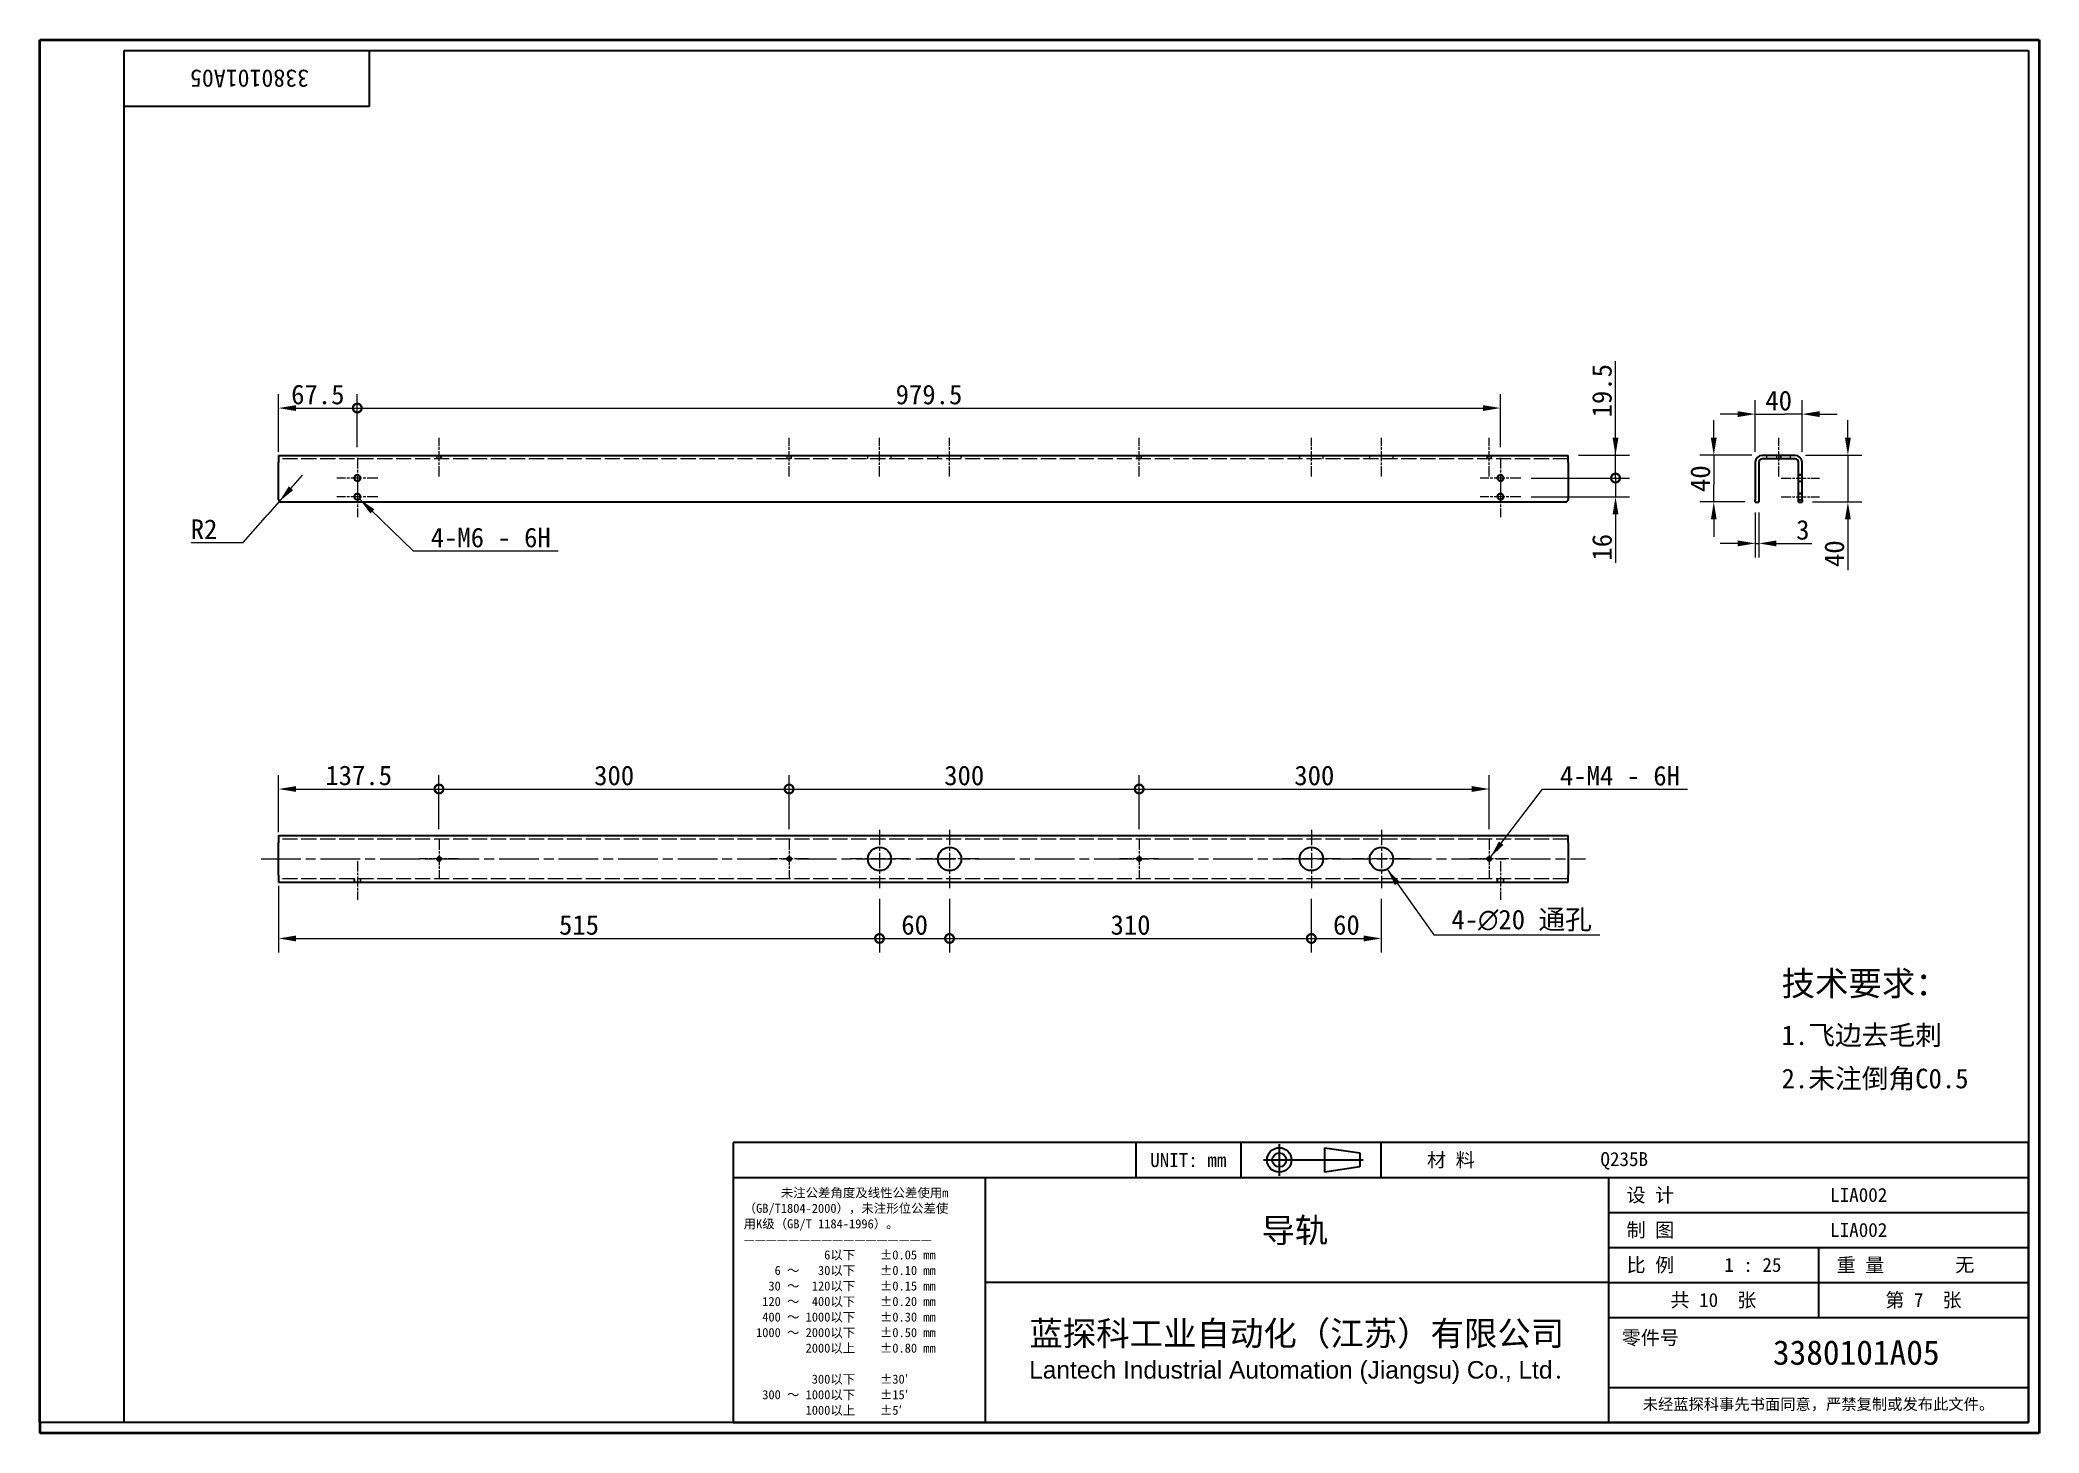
# Model space of a CAD drawing. Header units: millimetres. Extents: x 36 to 1749, y 33 to 1227.
import ezdxf
from ezdxf.enums import TextEntityAlignment as Align

# ---------------------------------------------------------------- set-up
doc = ezdxf.new("R2010")
doc.units = ezdxf.units.MM
doc.header["$LTSCALE"] = 6
doc.linetypes.add('CHAIN', pattern=[0.3543, 0.2362, -0.0295, 0.0591, -0.0295])
doc.linetypes.add('DASHED', pattern=[0.2067, 0.1654, -0.0413])
for name, color, linetype, lineweight in [('1', 7, 'Continuous', 18), ('可见 (ISO)', 7, 'Continuous', 25), ('可见窄的 (ISO)', 7, 'Continuous', 18), ('图框 (ISO)', 7, 'Continuous', 35), ('标题 (ISO)', 7, 'Continuous', 25)]:
    doc.layers.add(name, color=color, linetype=linetype, lineweight=lineweight)
for name, color, linetype, lineweight, true_color in [('中心标记 (ISO)', 1, 'CHAIN', 18, 0xff0000), ('中心线 (ISO)', 1, 'CHAIN', 18, 0xff0000), ('尺寸 (ISO)', 7, 'Continuous', 18, 0x008000), ('符号 (ISO)', 7, 'Continuous', 18, 0x008000), ('隐藏 (ISO)', 5, 'DASHED', 18, 0x0000ff)]:
    doc.layers.add(name, color=color, linetype=linetype, lineweight=lineweight, true_color=true_color)
doc.styles.add('文本样式164', font='SimSun.ttf')
doc.styles.add('文本样式165', font='SimSun.ttf')
doc.styles.add('文本样式74', font='SimSun.ttf')
doc.styles.add('最新国标', font='simfang.ttf')
doc.styles.add('注释文本 (ISO)', font='simfang.ttf')
doc.dimstyles.new('默认 (GB)', dxfattribs={"dimscale": 6, "dimtxt": 2.8, "dimasz": 2.5, "dimexe": 2, "dimexo": 1.5, "dimgap": 0.5, "dimtad": 1, "dimtoh": 1, "dimdsep": 46, "dimtxsty": '最新国标', "dimcen": 0.09, "dimdle": 10, "dimclrd": 256, "dimclre": 256, "dimclrt": 256, "dimaunit": 1, "dimadec": 3, "dimazin": 2, "dimtfac": 0.535714, "dimtdec": 3, "dimtmove": 0, "dimatfit": 3, "dimfxl": 0, "dimtolj": 1, "dimlwd": -1, "dimlwe": -1, "dimarcsym": 0})
doc.dimstyles.new('默认 (GB)$7', dxfattribs={"dimscale": 6, "dimtxt": 2.8, "dimasz": 2.5, "dimexe": 2, "dimexo": 1.5, "dimgap": 0.5, "dimtad": 1, "dimtoh": 1, "dimdsep": 46, "dimtxsty": '最新国标', "dimcen": 0.09, "dimdle": 10, "dimclrd": 256, "dimclre": 256, "dimclrt": 256, "dimaunit": 1, "dimadec": 3, "dimazin": 2, "dimtfac": 0.535714, "dimtdec": 3, "dimtmove": 0, "dimatfit": 3, "dimfxl": 0, "dimtolj": 1, "dimlwd": -1, "dimlwe": -1, "dimarcsym": 0})

# ---------------------------------------------------------------- blocks, each defined once
blk = doc.blocks.new('图框 最新国标')
at = {"layer": '图框 (ISO)'}
for p, q in [((6, 7), (6, 204.5)), ((6, 204.5), (291.5, 204.5)), ((291.5, 204.5), (291.5, 5.5)), ((6, 7), (6, 5.5)), ((6, 7), (6, 5.5)), ((291.5, 5.5), (6, 5.5))]:
    blk.add_line(p, q, dxfattribs=at)
at = {"layer": '图框 (ISO)', "color": 7, "linetype": 'Continuous', "lineweight": 25}
for p, q in [((18, 203), (290, 203)), ((18, 7), (18, 203)), ((18, 203), (290, 203)), ((53, 203), (53, 195)), ((290, 203), (290, 7)), ((290, 203), (290, 7)), ((53, 195), (18, 195)), ((290, 7), (6, 7)), ((290, 7), (18, 7))]:
    blk.add_line(p, q, dxfattribs=at)
at = {"layer": '图框 (ISO)', "style": '文本样式74'}
blk.add_attdef('零件代号_001', (44.43, 200.25), '', height=2.5, rotation=180, dxfattribs=at)
blk = doc.blocks.new('标题栏 最新国标')
at = {"layer": '标题 (ISO)'}
for p, q in [((381.98, -183.84), (196.98, -183.84)), ((196.98, -183.84), (196.98, -223.84)), ((254.48, -183.84), (254.48, -188.84)), ((269.48, -183.84), (269.48, -188.84)), ((281.48, -188.09), (281.48, -184.59)), ((281.48, -184.59), (286.48, -185.34)), ((286.48, -185.34), (286.48, -187.34)), ((289.48, -183.84), (289.48, -188.84)), ((381.98, -223.84), (381.98, -183.84)), ((383.48, -183.84), (383.48, -225.34)), ((286.48, -187.34), (281.48, -188.09)), ((196.98, -188.84), (381.98, -188.84)), ((232.98, -188.84), (232.98, -223.84)), ((321.98, -188.84), (321.98, -223.84)), ((321.98, -193.84), (381.98, -193.84)), ((321.98, -198.84), (381.98, -198.84)), ((351.98, -198.84), (351.98, -208.84)), ((321.98, -203.84), (232.98, -203.84)), ((321.98, -203.84), (381.98, -203.84)), ((321.98, -208.84), (381.98, -208.84)), ((321.98, -218.84), (381.98, -218.84)), ((196.98, -223.84), (381.98, -223.84)), ((383.48, -225.34), (196.98, -225.34))]:
    blk.add_line(p, q, dxfattribs=at)
at = {"layer": '标题 (ISO)', "linetype": 'CHAIN', "ltscale": 5.000333}
blk.add_line((274.98, -184.09), (274.98, -188.59), dxfattribs=at)
at = {"layer": '标题 (ISO)', "linetype": 'CHAIN', "ltscale": 15.834605}
blk.add_line((272.73, -186.34), (286.98, -186.34), dxfattribs=at)
at = {"layer": '标题 (ISO)'}
for radius in [1.75, 1]:
    blk.add_circle((274.98, -186.34), radius, dxfattribs=at)
at = {"layer": '1', "style": '文本样式164'}
for s, p in [('UNIT: mm', (261.98, -186.34)), ('材 料', (299.48, -186.34)), ('设 计', (327.98, -191.34)), ('制 图', (327.98, -196.34)), ('比 例', (327.98, -201.34)), ('重 量', (357.98, -201.34)), ('共 10  张', (336.98, -206.34)), ('第 7  张', (366.98, -206.34))]:
    blk.add_text(s, height=2, dxfattribs=at).set_placement(p, align=Align.MIDDLE_CENTER)
at = {"layer": '标题 (ISO)', "style": '注释文本 (ISO)'}
for s, insert, char_height, attachment_point, line_spacing_factor in [('\\fSimSun|b0|i0;{\\H1.3000;      未注公差角度及线性公差使用m\\P}\\fSimSun|b0|i0;{\\H1.3000;（GB/T1804-2000），未注形位公差使\\P}\\fSimSun|b0|i0;{\\H1.3000;用K级（GB/T 1184-1996）。\\P}\\fSimSun|b0|i0;{\\H1.3000;—————————————————\\P}\\fSimSun|b0|i0;{\\H1.3000;             6以下    ±0.05 mm\\P}\\fSimSun|b0|i0;{\\H1.3000;     6 ～   30以下    ±0.10 mm\\P}\\fSimSun|b0|i0;{\\H1.3000;    30 ～  120以下    ±0.15 mm\\P}\\fSimSun|b0|i0;{\\H1.3000;   120 ～  400以下    ±0.20 mm\\P}\\fSimSun|b0|i0;{\\H1.3000;   400 ～ 1000以下    ±0.30 mm\\P}\\fSimSun|b0|i0;{\\H1.3000;  1000 ～ 2000以下    ±0.50 mm\\P}\\fSimSun|b0|i0;{\\H1.3000;          2000以上    ±0.80 mm\\P}\\fSimSun|b0|i0;{\\H1.3000;\\P}\\fSimSun|b0|i0;{\\H1.3000;           300以下    ±30′\\P}\\fSimSun|b0|i0;{\\H1.3000;   300 ～ 1000以下    ±15′\\P}\\fSimSun|b0|i0;{\\H1.3000;          1000以上    ±5′}', (198.48, -206.63), 1.3, 4, 1.023913), ('{\\fMicrosoft YaHei|b0|i0|c134|p34;\\H1.75x;蓝探科工业自动化（江苏）有限公司\\P\\fArial|b0|i0|c0|p34;\\H0.71429x;Lantech Industrial Automation (Jiangsu) Co., Ltd\\fFangSong|b0|i0|c134|p49;.\\H1.15195x; }', (277.48, -213.84), 2, 5, 0.978695)]:
    blk.add_mtext(s, dxfattribs=dict(at, insert=insert, char_height=char_height, attachment_point=attachment_point, line_spacing_factor=line_spacing_factor))
at = {"layer": '标题 (ISO)', "attachment_point": 5, "style": '注释文本 (ISO)'}
for s, insert, char_height in [('\\fFangSong|b0|i0;零件号', (327.98, -211.84), 2), ('\\fSimSun|b0|i0;{\\H1.6000;未经蓝探科事先书面同意，严禁复制或发布此文件。}', (351.98, -221.34), 1.6)]:
    blk.add_mtext(s, dxfattribs=dict(at, insert=insert, char_height=char_height))
at = {"layer": '标题 (ISO)'}
for tag, p, height, style in [('材料_001', (320.84, -187.21), 2, '注释文本 (ISO)'), ('设计人_001', (353.65, -192.33), 2, '注释文本 (ISO)'), ('库存编号_001', (272.43, -198.14), 3.5, '文本样式165'), ('设计人_001', (353.65, -197.33), 2, '注释文本 (ISO)'), ('视图比例_001', (338.53, -202.33), 2, '注释文本 (ISO)'), ('质量\\P3;_001', (371.53, -202.3), 2, '注释文本 (ISO)'), ('零件代号_001', (345.48, -215.59), 3.5, '文本样式165')]:
    blk.add_attdef(tag, p, '', height=height, dxfattribs=dict(at, style=style))
blk = doc.blocks.new('*D5')
at = {"layer": 'Defpoints', "color": 0, "transparency": 16777216}
for p in [(1539.9, 871), (1545.9, 831), (1585.2, 831)]:
    blk.add_point(p, dxfattribs=at)
at = {"layer": '尺寸 (ISO)', "color": 116, "true_color": 0x00803f, "transparency": 16777216}
for p, q in [((1585.2, 886), (1585.2, 901)), ((1548.9, 871), (1597.2, 871)), ((1585.2, 871), (1585.2, 831)), ((1554.9, 831), (1597.2, 831)), ((1585.2, 816), (1585.2, 772.5))]:
    blk.add_line(p, q, dxfattribs=at)
for points in [[(1582.7, 886), (1587.7, 886), (1585.2, 871)], [(1582.7, 816), (1587.7, 816), (1585.2, 831)]]:
    blk.add_solid(points, dxfattribs=at)
at = {"layer": '尺寸 (ISO)', "transparency": 16777216, "insert": (1573.7, 786.7), "char_height": 16.8, "attachment_point": 5, "rotation": 90, "style": '最新国标'}
blk.add_mtext('\\A1;40', dxfattribs=at)
blk = doc.blocks.new('*D6')
at = {"layer": 'Defpoints', "color": 0, "transparency": 16777216}
for p in [(1545.9, 906.3), (1505.9, 865), (1545.9, 865)]:
    blk.add_point(p, dxfattribs=at)
at = {"layer": '尺寸 (ISO)', "color": 116, "true_color": 0x00803f, "transparency": 16777216}
for p, q in [((1505.9, 874), (1505.9, 918.3)), ((1545.9, 874), (1545.9, 918.3)), ((1490.9, 906.3), (1475.9, 906.3)), ((1505.9, 906.3), (1520.9, 906.3)), ((1520.9, 906.3), (1530.9, 906.3)), ((1545.9, 906.3), (1530.9, 906.3)), ((1560.9, 906.3), (1575.9, 906.3))]:
    blk.add_line(p, q, dxfattribs=at)
for points in [[(1490.9, 908.8), (1490.9, 903.8), (1505.9, 906.3)], [(1560.9, 908.8), (1560.9, 903.8), (1545.9, 906.3)]]:
    blk.add_solid(points, dxfattribs=at)
at = {"layer": '尺寸 (ISO)', "transparency": 16777216, "insert": (1525.9, 917.8), "char_height": 16.8, "attachment_point": 5, "style": '最新国标'}
blk.add_mtext('\\A1;40', dxfattribs=at)
blk = doc.blocks.new('*D7')
at = {"layer": 'Defpoints', "color": 0, "transparency": 16777216}
for p in [(1511.9, 871), (1470.3, 831), (1505.9, 831)]:
    blk.add_point(p, dxfattribs=at)
at = {"layer": '尺寸 (ISO)', "color": 116, "true_color": 0x00803f, "transparency": 16777216}
for p, q in [((1470.3, 886), (1470.3, 901)), ((1502.9, 871), (1458.3, 871)), ((1470.3, 871), (1470.3, 856)), ((1470.3, 856), (1470.3, 846)), ((1470.3, 831), (1470.3, 846)), ((1496.9, 831), (1458.3, 831)), ((1470.3, 816), (1470.3, 801))]:
    blk.add_line(p, q, dxfattribs=at)
for points in [[(1467.8, 886), (1472.8, 886), (1470.3, 871)], [(1467.8, 816), (1472.8, 816), (1470.3, 831)]]:
    blk.add_solid(points, dxfattribs=at)
at = {"layer": '尺寸 (ISO)', "transparency": 16777216, "insert": (1458.8, 851), "char_height": 16.8, "attachment_point": 5, "rotation": 90, "style": '最新国标'}
blk.add_mtext('\\A1;40', dxfattribs=at)
blk = doc.blocks.new('*D8')
at = {"layer": 'Defpoints', "color": 0, "transparency": 16777216}
for p in [(1505.9, 831), (1508.9, 831), (1508.9, 795.5)]:
    blk.add_point(p, dxfattribs=at)
at = {"layer": '尺寸 (ISO)', "color": 116, "true_color": 0x00803f, "transparency": 16777216}
for p, q in [((1505.9, 822), (1505.9, 783.5)), ((1508.9, 822), (1508.9, 783.5)), ((1490.9, 795.5), (1475.9, 795.5)), ((1505.9, 795.5), (1508.9, 795.5)), ((1523.9, 795.5), (1554.2, 795.5))]:
    blk.add_line(p, q, dxfattribs=at)
for points in [[(1490.9, 798), (1490.9, 793), (1505.9, 795.5)], [(1523.9, 798), (1523.9, 793), (1508.9, 795.5)]]:
    blk.add_solid(points, dxfattribs=at)
at = {"layer": '尺寸 (ISO)', "transparency": 16777216, "insert": (1546.6, 807), "char_height": 16.8, "attachment_point": 5, "style": '最新国标'}
blk.add_mtext('\\A1;3', dxfattribs=at)
blk = doc.blocks.new('_DotSmall')
at = {"color": 0, "linetype": 'ByBlock', "const_width": 0.5}
blk.add_lwpolyline([(-0.0625, 0, 1), (0.0625, 0, 1)], format="xyb", close=True, dxfattribs=at)
blk = doc.blocks.new('*D9')
at = {"layer": 'Defpoints', "color": 0, "transparency": 16777216}
for p in [(307.9, 911.5), (240.4, 865), (307.9, 868.9)]:
    blk.add_point(p, dxfattribs=at)
at = {"layer": '尺寸 (ISO)', "color": 116, "true_color": 0x00803f, "transparency": 16777216}
for p, q in [((240.4, 874), (240.4, 923.5)), ((255.4, 911.5), (307.9, 911.5)), ((307.9, 877.9), (307.9, 923.5))]:
    blk.add_line(p, q, dxfattribs=at)
blk.add_solid([(255.4, 914), (255.4, 909), (240.4, 911.5)], dxfattribs=at)
at = {"layer": '尺寸 (ISO)', "color": 116, "true_color": 0x00803f, "transparency": 16777216, "xscale": 15, "yscale": 15, "zscale": 15}
blk.add_blockref('_DotSmall', (307.9, 911.5), dxfattribs=at)
at = {"layer": '尺寸 (ISO)', "transparency": 16777216, "insert": (274.1, 923), "char_height": 16.8, "attachment_point": 5, "style": '最新国标'}
blk.add_mtext('\\A1;67.5', dxfattribs=at)
blk = doc.blocks.new('*D11')
at = {"layer": 'Defpoints', "color": 0, "transparency": 16777216}
for p in [(1287.4, 911.5), (307.9, 868.9), (1287.4, 868.9)]:
    blk.add_point(p, dxfattribs=at)
at = {"layer": '尺寸 (ISO)', "color": 116, "true_color": 0x00803f, "transparency": 16777216}
for p, q in [((307.9, 877.9), (307.9, 923.5)), ((307.9, 911.5), (1272.4, 911.5)), ((1287.4, 877.9), (1287.4, 923.5))]:
    blk.add_line(p, q, dxfattribs=at)
blk.add_solid([(1272.4, 914), (1272.4, 909), (1287.4, 911.5)], dxfattribs=at)
at = {"layer": '尺寸 (ISO)', "color": 116, "true_color": 0x00803f, "transparency": 16777216, "xscale": 15, "yscale": 15, "zscale": 15, "rotation": 180}
blk.add_blockref('_DotSmall', (307.9, 911.5), dxfattribs=at)
at = {"layer": '尺寸 (ISO)', "transparency": 16777216, "insert": (797.8, 923), "char_height": 16.8, "attachment_point": 5, "style": '最新国标'}
blk.add_mtext('\\A1;979.5', dxfattribs=at)
blk = doc.blocks.new('*D12')
at = {"layer": 'Defpoints', "color": 0, "transparency": 16777216}
for p in [(241.1, 831.5), (242.4, 833)]:
    blk.add_point(p, dxfattribs=at)
at = {"layer": '尺寸 (ISO)', "color": 116, "true_color": 0x00803f, "transparency": 16777216}
for p, q in [((251, 842.7), (260.9, 854)), ((241.1, 831.5), (231.2, 820.2)), ((242.4, 833), (241.1, 831.5)), ((210.2, 796.3), (231.2, 820.2)), ((165.5, 796.3), (210.2, 796.3))]:
    blk.add_line(p, q, dxfattribs=at)
blk.add_solid([(249.2, 844.4), (252.9, 841.1), (241.1, 831.5)], dxfattribs=at)
at = {"layer": '尺寸 (ISO)', "transparency": 16777216, "insert": (176.6, 807.7), "char_height": 16.8, "attachment_point": 5, "style": '最新国标'}
blk.add_mtext('\\A1;R2', dxfattribs=at)
blk = doc.blocks.new('*D13')
at = {"layer": 'Defpoints', "color": 0, "transparency": 16777216}
for p in [(1304.9, 851.5), (1386.1, 851.5), (1304.9, 835.5)]:
    blk.add_point(p, dxfattribs=at)
at = {"layer": '尺寸 (ISO)', "color": 116, "true_color": 0x00803f, "transparency": 16777216}
for p, q in [((1386.1, 851.5), (1386.1, 881.5)), ((1313.9, 851.5), (1398.1, 851.5)), ((1386.1, 851.5), (1386.1, 835.5)), ((1313.9, 835.5), (1398.1, 835.5)), ((1386.1, 820.5), (1386.1, 778.9))]:
    blk.add_line(p, q, dxfattribs=at)
blk.add_solid([(1383.6, 820.5), (1388.6, 820.5), (1386.1, 835.5)], dxfattribs=at)
at = {"layer": '尺寸 (ISO)', "color": 116, "true_color": 0x00803f, "transparency": 16777216, "xscale": 15, "yscale": 15, "zscale": 15, "rotation": 270}
blk.add_blockref('_DotSmall', (1386.1, 851.5), dxfattribs=at)
at = {"layer": '尺寸 (ISO)', "transparency": 16777216, "insert": (1374.6, 792.2), "char_height": 16.8, "attachment_point": 5, "rotation": 90, "style": '最新国标'}
blk.add_mtext('\\A1;16', dxfattribs=at)
blk = doc.blocks.new('*D14')
at = {"layer": 'Defpoints', "color": 0, "transparency": 16777216}
for p in [(1345.4, 871), (1386.1, 871), (1304.9, 851.5)]:
    blk.add_point(p, dxfattribs=at)
at = {"layer": '尺寸 (ISO)', "color": 116, "true_color": 0x00803f, "transparency": 16777216}
for p, q in [((1386.1, 886), (1386.1, 951.8)), ((1354.4, 871), (1398.1, 871)), ((1386.1, 851.5), (1386.1, 871)), ((1313.9, 851.5), (1398.1, 851.5)), ((1386.1, 851.5), (1386.1, 836.5))]:
    blk.add_line(p, q, dxfattribs=at)
blk.add_solid([(1383.6, 886), (1388.6, 886), (1386.1, 871)], dxfattribs=at)
at = {"layer": '尺寸 (ISO)', "color": 116, "true_color": 0x00803f, "transparency": 16777216, "xscale": 15, "yscale": 15, "zscale": 15, "rotation": 90}
blk.add_blockref('_DotSmall', (1386.1, 851.5), dxfattribs=at)
at = {"layer": '尺寸 (ISO)', "transparency": 16777216, "insert": (1374.5, 926.4), "char_height": 16.8, "attachment_point": 5, "rotation": 90, "style": '最新国标'}
blk.add_mtext('\\A1;19.5', dxfattribs=at)
blk = doc.blocks.new('*D15')
at = {"layer": 'Defpoints', "color": 0, "transparency": 16777216}
for p in [(377.9, 585), (240.4, 539), (377.9, 541.6)]:
    blk.add_point(p, dxfattribs=at)
at = {"layer": '尺寸 (ISO)', "color": 116, "true_color": 0x00803f, "transparency": 16777216}
for p, q in [((240.4, 548), (240.4, 597)), ((255.4, 585), (377.9, 585)), ((377.9, 550.6), (377.9, 597))]:
    blk.add_line(p, q, dxfattribs=at)
blk.add_solid([(255.4, 587.5), (255.4, 582.5), (240.4, 585)], dxfattribs=at)
at = {"layer": '尺寸 (ISO)', "color": 116, "true_color": 0x00803f, "transparency": 16777216, "xscale": 15, "yscale": 15, "zscale": 15}
blk.add_blockref('_DotSmall', (377.9, 585), dxfattribs=at)
at = {"layer": '尺寸 (ISO)', "transparency": 16777216, "insert": (309.1, 596.6), "char_height": 16.8, "attachment_point": 5, "style": '最新国标'}
blk.add_mtext('\\A1;137.5', dxfattribs=at)
blk = doc.blocks.new('*D16')
at = {"layer": 'Defpoints', "color": 0, "transparency": 16777216}
for p in [(677.9, 585), (377.9, 541.6), (677.9, 541.6)]:
    blk.add_point(p, dxfattribs=at)
at = {"layer": '尺寸 (ISO)', "color": 116, "true_color": 0x00803f, "transparency": 16777216}
for p, q in [((377.9, 550.6), (377.9, 597)), ((377.9, 585), (677.9, 585)), ((677.9, 550.6), (677.9, 597))]:
    blk.add_line(p, q, dxfattribs=at)
at = {"layer": '尺寸 (ISO)', "color": 116, "true_color": 0x00803f, "transparency": 16777216, "xscale": 15, "yscale": 15, "zscale": 15, "rotation": 180}
blk.add_blockref('_DotSmall', (377.9, 585), dxfattribs=at)
at = {"layer": '尺寸 (ISO)', "color": 116, "true_color": 0x00803f, "transparency": 16777216, "xscale": 15, "yscale": 15, "zscale": 15}
blk.add_blockref('_DotSmall', (677.9, 585), dxfattribs=at)
at = {"layer": '尺寸 (ISO)', "transparency": 16777216, "insert": (528, 596.5), "char_height": 16.8, "attachment_point": 5, "style": '最新国标'}
blk.add_mtext('\\A1;300', dxfattribs=at)
blk = doc.blocks.new('*D17')
at = {"layer": 'Defpoints', "color": 0, "transparency": 16777216}
for p in [(977.9, 585), (677.9, 541.6), (977.9, 541.6)]:
    blk.add_point(p, dxfattribs=at)
at = {"layer": '尺寸 (ISO)', "color": 116, "true_color": 0x00803f, "transparency": 16777216}
for p, q in [((677.9, 550.6), (677.9, 597)), ((677.9, 585), (977.9, 585)), ((977.9, 550.6), (977.9, 597))]:
    blk.add_line(p, q, dxfattribs=at)
at = {"layer": '尺寸 (ISO)', "color": 116, "true_color": 0x00803f, "transparency": 16777216, "xscale": 15, "yscale": 15, "zscale": 15, "rotation": 180}
blk.add_blockref('_DotSmall', (677.9, 585), dxfattribs=at)
at = {"layer": '尺寸 (ISO)', "color": 116, "true_color": 0x00803f, "transparency": 16777216, "xscale": 15, "yscale": 15, "zscale": 15}
blk.add_blockref('_DotSmall', (977.9, 585), dxfattribs=at)
at = {"layer": '尺寸 (ISO)', "transparency": 16777216, "insert": (828, 596.5), "char_height": 16.8, "attachment_point": 5, "style": '最新国标'}
blk.add_mtext('\\A1;300', dxfattribs=at)
blk = doc.blocks.new('*D18')
at = {"layer": 'Defpoints', "color": 0, "transparency": 16777216}
for p in [(1277.9, 585), (977.9, 541.6), (1277.9, 541.6)]:
    blk.add_point(p, dxfattribs=at)
at = {"layer": '尺寸 (ISO)', "color": 116, "true_color": 0x00803f, "transparency": 16777216}
for p, q in [((977.9, 550.6), (977.9, 597)), ((977.9, 585), (1262.9, 585)), ((1277.9, 550.6), (1277.9, 597))]:
    blk.add_line(p, q, dxfattribs=at)
blk.add_solid([(1262.9, 587.5), (1262.9, 582.5), (1277.9, 585)], dxfattribs=at)
at = {"layer": '尺寸 (ISO)', "color": 116, "true_color": 0x00803f, "transparency": 16777216, "xscale": 15, "yscale": 15, "zscale": 15, "rotation": 180}
blk.add_blockref('_DotSmall', (977.9, 585), dxfattribs=at)
at = {"layer": '尺寸 (ISO)', "transparency": 16777216, "insert": (1128, 596.5), "char_height": 16.8, "attachment_point": 5, "style": '最新国标'}
blk.add_mtext('\\A1;300', dxfattribs=at)
blk = doc.blocks.new('*D19')
at = {"layer": 'Defpoints', "color": 0, "transparency": 16777216}
for p in [(240.4, 511), (755.4, 500), (755.4, 456.9)]:
    blk.add_point(p, dxfattribs=at)
at = {"layer": '尺寸 (ISO)', "color": 116, "true_color": 0x00803f, "transparency": 16777216}
for p, q in [((240.4, 502), (240.4, 444.9)), ((755.4, 491), (755.4, 444.9)), ((255.4, 456.9), (755.4, 456.9))]:
    blk.add_line(p, q, dxfattribs=at)
blk.add_solid([(255.4, 459.4), (255.4, 454.4), (240.4, 456.9)], dxfattribs=at)
at = {"layer": '尺寸 (ISO)', "color": 116, "true_color": 0x00803f, "transparency": 16777216, "xscale": 15, "yscale": 15, "zscale": 15}
blk.add_blockref('_DotSmall', (755.4, 456.9), dxfattribs=at)
at = {"layer": '尺寸 (ISO)', "transparency": 16777216, "insert": (497.9, 468.4), "char_height": 16.8, "attachment_point": 5, "style": '最新国标'}
blk.add_mtext('\\A1;515', dxfattribs=at)
blk = doc.blocks.new('*D20')
at = {"layer": 'Defpoints', "color": 0, "transparency": 16777216}
for p in [(755.4, 500), (815.4, 500), (815.4, 456.9)]:
    blk.add_point(p, dxfattribs=at)
at = {"layer": '尺寸 (ISO)', "color": 116, "true_color": 0x00803f, "transparency": 16777216}
for p, q in [((755.4, 491), (755.4, 444.9)), ((815.4, 491), (815.4, 444.9)), ((755.4, 456.9), (815.4, 456.9))]:
    blk.add_line(p, q, dxfattribs=at)
at = {"layer": '尺寸 (ISO)', "color": 116, "true_color": 0x00803f, "transparency": 16777216, "xscale": 15, "yscale": 15, "zscale": 15, "rotation": 180}
blk.add_blockref('_DotSmall', (755.4, 456.9), dxfattribs=at)
at = {"layer": '尺寸 (ISO)', "color": 116, "true_color": 0x00803f, "transparency": 16777216, "xscale": 15, "yscale": 15, "zscale": 15}
blk.add_blockref('_DotSmall', (815.4, 456.9), dxfattribs=at)
at = {"layer": '尺寸 (ISO)', "transparency": 16777216, "insert": (785.5, 468.4), "char_height": 16.8, "attachment_point": 5, "style": '最新国标'}
blk.add_mtext('\\A1;60', dxfattribs=at)
blk = doc.blocks.new('*D21')
at = {"layer": 'Defpoints', "color": 0, "transparency": 16777216}
for p in [(815.4, 500), (1125.4, 500), (1125.4, 456.9)]:
    blk.add_point(p, dxfattribs=at)
at = {"layer": '尺寸 (ISO)', "color": 116, "true_color": 0x00803f, "transparency": 16777216}
for p, q in [((815.4, 491), (815.4, 444.9)), ((1125.4, 491), (1125.4, 444.9)), ((815.4, 456.9), (1125.4, 456.9))]:
    blk.add_line(p, q, dxfattribs=at)
at = {"layer": '尺寸 (ISO)', "color": 116, "true_color": 0x00803f, "transparency": 16777216, "xscale": 15, "yscale": 15, "zscale": 15, "rotation": 180}
blk.add_blockref('_DotSmall', (815.4, 456.9), dxfattribs=at)
at = {"layer": '尺寸 (ISO)', "color": 116, "true_color": 0x00803f, "transparency": 16777216, "xscale": 15, "yscale": 15, "zscale": 15}
blk.add_blockref('_DotSmall', (1125.4, 456.9), dxfattribs=at)
at = {"layer": '尺寸 (ISO)', "transparency": 16777216, "insert": (970.5, 468.4), "char_height": 16.8, "attachment_point": 5, "style": '最新国标'}
blk.add_mtext('\\A1;310', dxfattribs=at)
blk = doc.blocks.new('*D22')
at = {"layer": 'Defpoints', "color": 0, "transparency": 16777216}
for p in [(1125.4, 500), (1185.4, 500), (1185.4, 456.9)]:
    blk.add_point(p, dxfattribs=at)
at = {"layer": '尺寸 (ISO)', "color": 116, "true_color": 0x00803f, "transparency": 16777216}
for p, q in [((1125.4, 491), (1125.4, 444.9)), ((1185.4, 491), (1185.4, 444.9)), ((1125.4, 456.9), (1170.4, 456.9))]:
    blk.add_line(p, q, dxfattribs=at)
blk.add_solid([(1170.4, 459.4), (1170.4, 454.4), (1185.4, 456.9)], dxfattribs=at)
at = {"layer": '尺寸 (ISO)', "color": 116, "true_color": 0x00803f, "transparency": 16777216, "xscale": 15, "yscale": 15, "zscale": 15, "rotation": 180}
blk.add_blockref('_DotSmall', (1125.4, 456.9), dxfattribs=at)
at = {"layer": '尺寸 (ISO)', "transparency": 16777216, "insert": (1155.5, 468.4), "char_height": 16.8, "attachment_point": 5, "style": '最新国标'}
blk.add_mtext('\\A1;60', dxfattribs=at)

msp = doc.modelspace()

# ---------------------------------------------------------------- linework, layer by layer
at = {"layer": '中心标记 (ISO)', "ltscale": 6.466571}
for p, q in [((307.945, 868.94), (307.945, 834.023)), ((1287.445, 868.94), (1287.445, 834.023)), ((325.403, 851.481), (290.486, 851.481)), ((307.945, 852.94), (307.945, 818.023)), ((1304.903, 851.481), (1269.986, 851.481)), ((1287.445, 852.94), (1287.445, 818.023)), ((325.403, 835.481), (290.486, 835.481)), ((1304.903, 835.481), (1269.986, 835.481))]:
    msp.add_line(p, q, dxfattribs=at)
at = {"layer": '中心标记 (ISO)', "ltscale": 9.259962}
for p, q in [((755.445, 550.018), (755.445, 500.018)), ((815.445, 550.018), (815.445, 500.018)), ((1125.445, 550.018), (1125.445, 500.018)), ((1185.445, 550.018), (1185.445, 500.018)), ((780.445, 525.018), (730.445, 525.018)), ((840.445, 525.018), (790.445, 525.018)), ((1150.445, 525.018), (1100.445, 525.018)), ((1210.445, 525.018), (1160.445, 525.018))]:
    msp.add_line(p, q, dxfattribs=at)
at = {"layer": '中心标记 (ISO)', "ltscale": 6.15636}
for p, q in [((377.945, 541.639), (377.945, 508.397)), ((677.945, 541.639), (677.945, 508.397)), ((977.945, 541.639), (977.945, 508.397)), ((1277.945, 541.639), (1277.945, 508.397)), ((394.566, 525.018), (361.324, 525.018)), ((694.566, 525.018), (661.324, 525.018)), ((994.566, 525.018), (961.324, 525.018)), ((1294.566, 525.018), (1261.324, 525.018))]:
    msp.add_line(p, q, dxfattribs=at)
at = {"layer": '中心线 (ISO)', "ltscale": 6.111541}
for p, q in [((377.945, 852.981), (377.945, 885.981)), ((677.945, 852.981), (677.945, 885.981)), ((755.445, 852.981), (755.445, 885.981)), ((815.445, 852.981), (815.445, 885.981)), ((977.945, 852.981), (977.945, 885.981)), ((1125.445, 852.981), (1125.445, 885.981)), ((1185.445, 852.981), (1185.445, 885.981)), ((1277.945, 852.981), (1277.945, 885.981)), ((1525.902, 852.981), (1525.902, 885.981)), ((1527.902, 851.481), (1560.902, 851.481)), ((1527.902, 835.481), (1560.902, 835.481)), ((307.945, 523.018), (307.945, 490.018)), ((1287.445, 523.018), (1287.445, 490.018))]:
    msp.add_line(p, q, dxfattribs=at)
at = {"layer": '中心线 (ISO)', "ltscale": 23.990969}
msp.add_line((225.445, 525.018), (1360.445, 525.018), dxfattribs=at)
at = {"layer": '可见 (ISO)'}
for p, q in [((240.445, 870.981), (1345.445, 870.981)), ((240.445, 870.981), (240.445, 864.981)), ((240.445, 832.981), (240.445, 864.981)), ((1345.445, 864.981), (1345.445, 870.981)), ((1345.445, 864.981), (1345.445, 832.981)), ((1505.902, 864.981), (1505.902, 832.981)), ((1508.902, 864.981), (1508.902, 832.981)), ((1539.902, 870.981), (1511.902, 870.981)), ((1539.902, 867.981), (1511.902, 867.981)), ((1542.902, 832.981), (1542.902, 864.981)), ((1545.902, 832.981), (1545.902, 864.981)), ((1343.445, 830.981), (242.445, 830.981)), ((1505.902, 830.981), (1505.902, 832.981)), ((1505.902, 830.981), (1508.902, 830.981)), ((1508.902, 832.981), (1508.902, 830.981)), ((1542.902, 830.981), (1542.902, 832.981)), ((1542.902, 830.981), (1545.902, 830.981)), ((1545.902, 832.981), (1545.902, 830.981)), ((240.445, 545.018), (1345.445, 545.018)), ((240.445, 545.018), (240.445, 539.018)), ((240.445, 511.018), (240.445, 539.018)), ((1345.445, 539.018), (1345.445, 545.018)), ((1345.445, 539.018), (1345.445, 511.018)), ((240.445, 511.018), (240.445, 505.018)), ((240.445, 505.018), (1345.445, 505.018)), ((1345.445, 505.018), (1345.445, 511.018))]:
    msp.add_line(p, q, dxfattribs=at)
for centre, radius in [((307.945, 851.481), 2.458), ((1287.445, 851.481), 2.458), ((307.945, 835.481), 2.458), ((1287.445, 835.481), 2.458), ((755.445, 525.018), 10), ((815.445, 525.018), 10), ((1125.445, 525.018), 10), ((1185.445, 525.018), 10), ((377.945, 525.018), 1.621), ((677.945, 525.018), 1.621), ((977.945, 525.018), 1.621), ((1277.945, 525.018), 1.621)]:
    msp.add_circle(centre, radius, dxfattribs=at)
for centre, radius, start, end in [((1511.902, 864.981), 6, 90, 180), ((1511.902, 864.981), 3, 90, 180), ((1539.902, 864.981), 6, 0, 90), ((1539.902, 864.981), 3, 0, 90), ((242.445, 832.981), 2, 180, 270), ((1343.445, 832.981), 2, 270, 0)]:
    msp.add_arc(centre, radius, start, end, dxfattribs=at)
at = {"layer": '可见窄的 (ISO)'}
for centre, radius in [((307.945, 851.481), 3), ((1287.445, 851.481), 3), ((307.945, 835.481), 3), ((1287.445, 835.481), 3), ((377.945, 525.018), 2), ((677.945, 525.018), 2), ((977.945, 525.018), 2), ((1277.945, 525.018), 2)]:
    msp.add_arc(centre, radius, 260, 170, dxfattribs=at)
at = {"layer": '隐藏 (ISO)', "ltscale": 13.102725}
for p, q in [((1345.445, 867.981), (240.445, 867.981)), ((1345.445, 542.018), (240.445, 542.018)), ((1345.445, 508.018), (240.445, 508.018))]:
    msp.add_line(p, q, dxfattribs=at)
at = {"layer": '隐藏 (ISO)', "ltscale": 0.952248}
for p, q in [((375.945, 870.981), (375.945, 867.981)), ((376.324, 867.981), (376.324, 870.981)), ((379.566, 867.981), (379.566, 870.981)), ((379.945, 867.981), (379.945, 870.981)), ((675.945, 870.981), (675.945, 867.981)), ((676.324, 867.981), (676.324, 870.981)), ((679.566, 867.981), (679.566, 870.981)), ((679.945, 867.981), (679.945, 870.981)), ((745.445, 867.981), (745.445, 870.981)), ((765.445, 867.981), (765.445, 870.981)), ((805.445, 867.981), (805.445, 870.981)), ((825.445, 867.981), (825.445, 870.981)), ((975.945, 870.981), (975.945, 867.981)), ((976.324, 867.981), (976.324, 870.981)), ((979.566, 867.981), (979.566, 870.981)), ((979.945, 867.981), (979.945, 870.981)), ((1115.445, 867.981), (1115.445, 870.981)), ((1135.445, 867.981), (1135.445, 870.981)), ((1175.445, 867.981), (1175.445, 870.981)), ((1195.445, 867.981), (1195.445, 870.981)), ((1275.945, 870.981), (1275.945, 867.981)), ((1276.324, 867.981), (1276.324, 870.981)), ((1279.566, 867.981), (1279.566, 870.981)), ((1279.945, 867.981), (1279.945, 870.981)), ((1515.902, 867.981), (1515.902, 870.981)), ((1523.902, 870.981), (1523.902, 867.981)), ((1524.281, 867.981), (1524.281, 870.981)), ((1527.523, 867.981), (1527.523, 870.981)), ((1527.902, 867.981), (1527.902, 870.981)), ((1535.902, 867.981), (1535.902, 870.981)), ((1545.902, 854.481), (1542.902, 854.481)), ((1542.902, 853.94), (1545.902, 853.94)), ((1542.902, 849.023), (1545.902, 849.023)), ((1542.902, 848.481), (1545.902, 848.481)), ((1545.902, 838.481), (1542.902, 838.481)), ((1542.902, 837.94), (1545.902, 837.94)), ((1542.902, 833.023), (1545.902, 833.023)), ((1542.902, 832.481), (1545.902, 832.481)), ((304.945, 508.018), (304.945, 505.018)), ((305.486, 508.018), (305.486, 505.018)), ((310.403, 508.018), (310.403, 505.018)), ((310.945, 505.018), (310.945, 508.018)), ((1284.445, 508.018), (1284.445, 505.018)), ((1284.986, 508.018), (1284.986, 505.018)), ((1289.903, 508.018), (1289.903, 505.018)), ((1290.445, 505.018), (1290.445, 508.018))]:
    msp.add_line(p, q, dxfattribs=at)

# ---------------------------------------------------------------- block references
at = {"xscale": 6, "yscale": 6, "zscale": 6}
msp.add_blockref('图框 最新国标', (0, 0), dxfattribs=at).add_auto_attribs({'零件代号_001': '3380101A05'})
ref = msp.add_blockref('标题栏 最新国标', (-551.895, 1385.066), dxfattribs=dict(xscale=6, yscale=6, zscale=6))
ref.add_attrib('零件代号_001', '3380101A05', (1520.975, 91.5), dxfattribs={"layer": '标题 (ISO)', "height": 21, "style": '文本样式165'})
ref.add_attrib('库存编号_001', '导轨', (1082.673, 196.207), dxfattribs={"layer": '标题 (ISO)', "height": 21, "style": '文本样式165'})
ref.add_attrib('质量\\P3;_001', '无', (1677.257, 171.24), dxfattribs={"layer": '标题 (ISO)', "height": 12, "style": '注释文本 (ISO)'})
ref.add_attrib('视图比例_001', '1 : 25', (1479.291, 171.103), dxfattribs={"layer": '标题 (ISO)', "height": 12, "style": '注释文本 (ISO)'})
ref.add_attrib('设计人_001', 'LIA002', (1570.011, 231.069), dxfattribs={"layer": '标题 (ISO)', "height": 12, "style": '注释文本 (ISO)'})
ref.add_attrib('设计人_001', 'LIA002', (1570.011, 201.069), dxfattribs={"layer": '标题 (ISO)', "height": 12, "style": '注释文本 (ISO)'})
ref.add_attrib('材料_001', 'Q235B', (1373.16, 261.789), dxfattribs={"layer": '标题 (ISO)', "height": 12, "style": '注释文本 (ISO)'})

# ---------------------------------------------------------------- texts
at = {"layer": '符号 (ISO)'}
for s, insert, char_height, width, attachment_point, line_spacing_factor, style in [('4-M6 - 6H', (370.819, 791.906), 16.8, 114.31074, 7, 0.49, '最新国标'), ('4-M4 - 6H', (1338.504, 587.752), 16.8, 114.31074, 7, 0.49, '最新国标'), ('4-\\fAIGDT|b0|i0;{\\H16.8000;n}\\fFangSong|b0|i0;{\\H16.8000;20 通孔}', (1245.444, 462.92), 16.8, 133.32603, 7, 0.49, '最新国标'), ('{\\H1.75x;技术要求：\\H0.8x;\\P1.飞边去毛刺\\P2.未注倒角C0.5}', (1528.402, 377.659), 12, 176.05614, 4, 1.32748, '注释文本 (ISO)')]:
    msp.add_mtext(s, dxfattribs=dict(at, insert=insert, char_height=char_height, width=width, attachment_point=attachment_point, line_spacing_factor=line_spacing_factor, style=style))

# ---------------------------------------------------------------- dimensions: what is measured, and where the dimension line sits
at = {"layer": '尺寸 (ISO)', "color": 116, "true_color": 0x00803f}
for base, p1, p2, angle, override, picture, middle in [((1386.061, 870.981), (1304.903, 851.481), (1345.445, 870.981), 90, {"dimgap": 0.5, "dimtoh": 0, "dimdec": 2, "dimblk1": 'DotSmall', "dimsah": 1, "dimdle": 0, "dimtol": 0, "dimlim": 0, "dimtp": 0, "dimtm": 0, "dimtdec": 3, "dimtofl": 1, "dimatfit": 1}, '*D14', (1386.061, 926.397)), ((307.945, 911.481), (240.445, 864.981), (307.945, 868.94), 180, {"dimgap": 0.5, "dimtoh": 0, "dimdec": 2, "dimblk2": 'DotSmall', "dimsah": 1, "dimdle": 0, "dimtol": 0, "dimlim": 0, "dimtp": 0, "dimtm": 0, "dimtdec": 3, "dimtofl": 0, "dimatfit": 1}, '*D9', (274.135, 911.481)), ((1287.445, 911.481), (307.945, 868.94), (1287.445, 868.94), 180, {"dimgap": 0.5, "dimtoh": 0, "dimdec": 2, "dimblk1": 'DotSmall', "dimsah": 1, "dimdle": 0, "dimtol": 0, "dimlim": 0, "dimtp": 0, "dimtm": 0, "dimtdec": 3, "dimtofl": 0, "dimatfit": 1}, '*D11', (797.755, 911.481)), ((1545.902, 906.297), (1505.902, 864.981), (1545.902, 864.981), 180, {"dimgap": 0.5, "dimtoh": 0, "dimdec": 2, "dimtol": 0, "dimlim": 0, "dimtp": 0, "dimtm": 0, "dimtdec": 3, "dimtofl": 0}, '*D6', (1525.902, 906.297)), ((1470.306, 830.981), (1511.902, 870.981), (1505.902, 830.981), 90, {"dimgap": 0.5, "dimtoh": 0, "dimdec": 2, "dimtol": 0, "dimlim": 0, "dimtp": 0, "dimtm": 0, "dimtdec": 3, "dimtofl": 0}, '*D7', (1470.306, 850.981)), ((1585.211, 830.981), (1539.902, 870.981), (1545.902, 830.981), 90, {"dimgap": 0.5, "dimtoh": 0, "dimdec": 2, "dimtol": 0, "dimlim": 0, "dimtp": 0, "dimtm": 0, "dimtdec": 3, "dimtofl": 1, "dimatfit": 1}, '*D5', (1585.211, 786.749)), ((1386.061, 851.481), (1304.903, 835.481), (1304.903, 851.481), 90, {"dimgap": 0.5, "dimtoh": 0, "dimdec": 2, "dimblk2": 'DotSmall', "dimsah": 1, "dimdle": 0, "dimtol": 0, "dimlim": 0, "dimtp": 0, "dimtm": 0, "dimtdec": 3, "dimtofl": 1, "dimatfit": 1}, '*D13', (1386.061, 792.209)), ((1508.902, 795.483), (1505.902, 830.981), (1508.902, 830.981), 180, {"dimgap": 0.5, "dimtoh": 0, "dimdec": 2, "dimtol": 0, "dimlim": 0, "dimtp": 0, "dimtm": 0, "dimtdec": 3, "dimtofl": 1, "dimatfit": 1}, '*D8', (1546.558, 795.483)), ((377.945, 585.018), (240.445, 539.018), (377.945, 541.639), 180, {"dimgap": 0.5, "dimtoh": 0, "dimdec": 2, "dimblk2": 'DotSmall', "dimsah": 1, "dimdle": 0, "dimtol": 0, "dimlim": 0, "dimtp": 0, "dimtm": 0, "dimtdec": 3, "dimtofl": 0, "dimatfit": 1}, '*D15', (309.135, 585.018)), ((677.945, 585.018), (377.945, 541.639), (677.945, 541.639), 180, {"dimgap": 0.5, "dimtoh": 0, "dimdec": 2, "dimblk1": 'DotSmall', "dimblk2": 'DotSmall', "dimsah": 1, "dimdle": 0, "dimtol": 0, "dimlim": 0, "dimtp": 0, "dimtm": 0, "dimtdec": 3, "dimtofl": 0, "dimatfit": 1}, '*D16', (528.005, 585.018)), ((977.945, 585.018), (677.945, 541.639), (977.945, 541.639), 180, {"dimgap": 0.5, "dimtoh": 0, "dimdec": 2, "dimblk1": 'DotSmall', "dimblk2": 'DotSmall', "dimsah": 1, "dimdle": 0, "dimtol": 0, "dimlim": 0, "dimtp": 0, "dimtm": 0, "dimtdec": 3, "dimtofl": 0, "dimatfit": 1}, '*D17', (828.005, 585.018)), ((1277.945, 585.018), (977.945, 541.639), (1277.945, 541.639), 180, {"dimgap": 0.5, "dimtoh": 0, "dimdec": 2, "dimblk1": 'DotSmall', "dimsah": 1, "dimdle": 0, "dimtol": 0, "dimlim": 0, "dimtp": 0, "dimtm": 0, "dimtdec": 3, "dimtofl": 0, "dimatfit": 1}, '*D18', (1128.005, 585.018)), ((755.445, 456.918), (240.445, 511.018), (755.445, 500.018), 180, {"dimgap": 0.5, "dimtoh": 0, "dimdec": 2, "dimblk2": 'DotSmall', "dimsah": 1, "dimdle": 0, "dimtol": 0, "dimlim": 0, "dimtp": 0, "dimtm": 0, "dimtdec": 3, "dimtofl": 0, "dimatfit": 1}, '*D19', (497.885, 456.918)), ((815.445, 456.918), (755.445, 500.018), (815.445, 500.018), 180, {"dimgap": 0.5, "dimtoh": 0, "dimdec": 2, "dimblk1": 'DotSmall', "dimblk2": 'DotSmall', "dimsah": 1, "dimdle": 0, "dimtol": 0, "dimlim": 0, "dimtp": 0, "dimtm": 0, "dimtdec": 3, "dimtofl": 0, "dimatfit": 1}, '*D20', (785.505, 456.918)), ((1125.445, 456.918), (815.445, 500.018), (1125.445, 500.018), 180, {"dimgap": 0.5, "dimtoh": 0, "dimdec": 2, "dimblk1": 'DotSmall', "dimblk2": 'DotSmall', "dimsah": 1, "dimdle": 0, "dimtol": 0, "dimlim": 0, "dimtp": 0, "dimtm": 0, "dimtdec": 3, "dimtofl": 0, "dimatfit": 1}, '*D21', (970.505, 456.918)), ((1185.445, 456.918), (1125.445, 500.018), (1185.445, 500.018), 180, {"dimgap": 0.5, "dimtoh": 0, "dimdec": 2, "dimblk1": 'DotSmall', "dimsah": 1, "dimdle": 0, "dimtol": 0, "dimlim": 0, "dimtp": 0, "dimtm": 0, "dimtdec": 3, "dimtofl": 0, "dimatfit": 1}, '*D22', (1155.505, 456.918))]:
    dim = msp.add_linear_dim(base=base, p1=p1, p2=p2, angle=angle, dimstyle='默认 (GB)', override=override, dxfattribs=at)
    dim.commit()
    dim.dimension.update_dxf_attribs({"geometry": picture, "text_midpoint": middle, "dimtype": 160})
dim = msp.add_radius_dim(center=(242.445, 832.981), mpoint=(241.124, 831.48), dimstyle='默认 (GB)', override={"dimgap": 0.5, "dimtih": 1, "dimdec": 2, "dimlfac": 1, "dimcen": 0, "dimtol": 0, "dimlim": 0, "dimtp": 0, "dimtm": 0, "dimtdec": 3}, dxfattribs=at)
dim.commit()
dim.dimension.update_dxf_attribs({"geometry": '*D12', "text_midpoint": (176.634, 796.344), "dimtype": 164})

# ---------------------------------------------------------------- leaders
at = {"layer": '符号 (ISO)', "annotation_type": 0, "has_hookline": 1, "hookline_direction": 0}
for points, text_width in [([(310.026, 833.321), (355.819, 789.106), (370.819, 789.106)], 109.248), ([(1279.049, 526.685), (1323.504, 584.952), (1338.504, 584.952)], 109.248), ([(1190.359, 516.309), (1230.444, 460.12), (1245.444, 460.12)], 127.35)]:
    msp.add_leader(points, dimstyle='默认 (GB)$7', override={"dimgap": 0, "dimtad": 1}, dxfattribs=dict(at, text_width=text_width))

doc.saveas('drawing.dxf')
